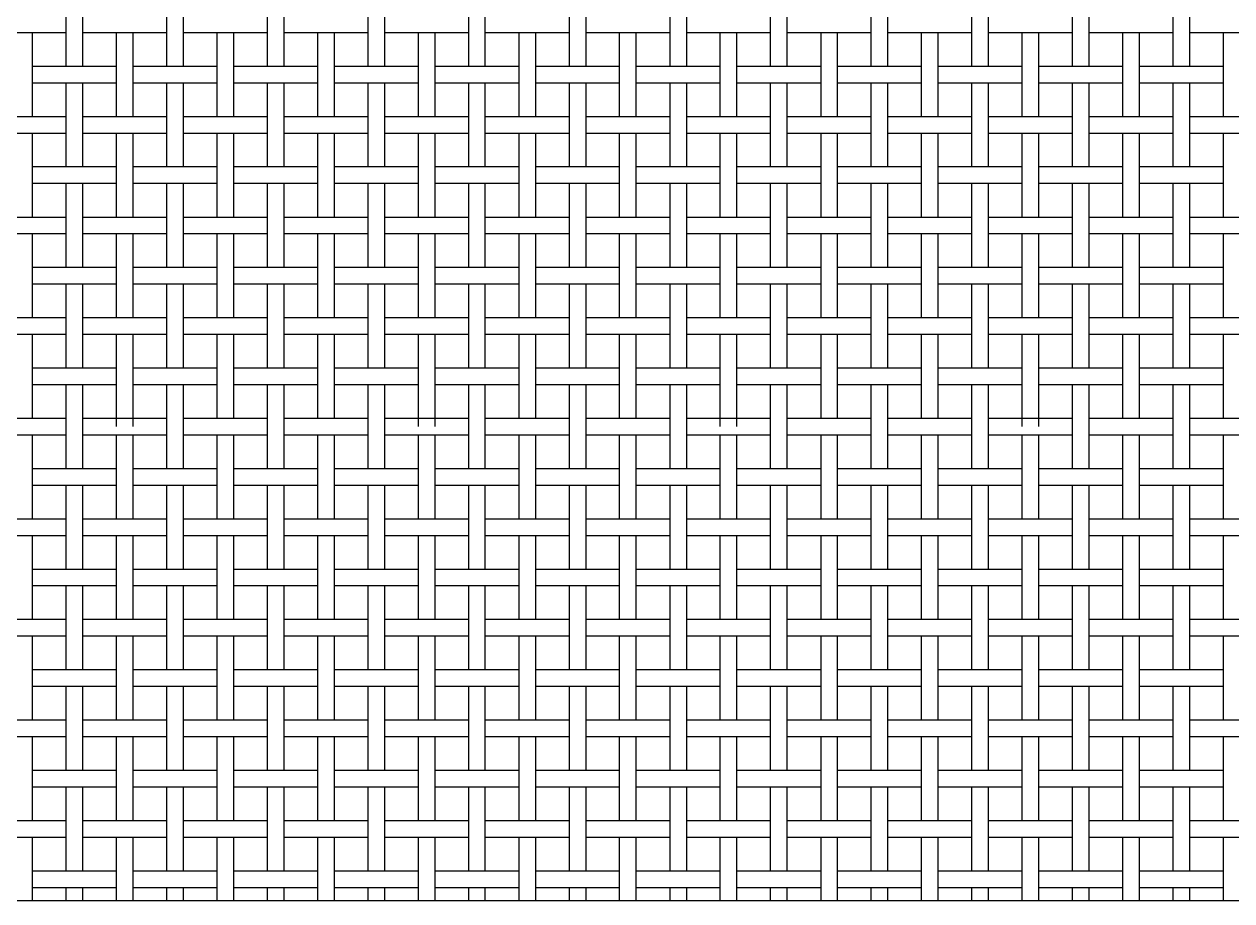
# Model space of a CAD drawing. Extents: x 1 to 102, y 0 to 65.
# Drawn here: x 45.9 to 56.06, y 25.16 to 32.54 of the extents above; entities that cross this region are included whole.
import ezdxf

# ---------------------------------------------------------------- set-up
doc = ezdxf.new("R2010")
doc.units = 0
doc.layers.get('0').update_dxf_attribs({"linetype": 'CONTINUOUS'})

msp = doc.modelspace()

# ---------------------------------------------------------------- linework, layer by layer
at = {"color": 7, "linetype": 'CONTINUOUS'}
for p, q in [((46.255, 32.189), (46.255, 32.896)), ((46.395, 32.189), (46.395, 32.896)), ((47.101, 32.189), (47.101, 32.896)), ((47.241, 32.189), (47.241, 32.896)), ((47.948, 32.189), (47.948, 32.896)), ((48.088, 32.189), (48.088, 32.896)), ((48.795, 32.189), (48.795, 32.896)), ((48.935, 32.189), (48.935, 32.896)), ((49.641, 32.189), (49.641, 32.896)), ((49.781, 32.189), (49.781, 32.896)), ((50.488, 32.189), (50.488, 32.896)), ((50.628, 32.189), (50.628, 32.896)), ((51.335, 32.189), (51.335, 32.896)), ((51.475, 32.189), (51.475, 32.896)), ((52.181, 32.189), (52.181, 32.896)), ((52.321, 32.189), (52.321, 32.896)), ((53.028, 32.189), (53.028, 32.896)), ((53.168, 32.189), (53.168, 32.896)), ((53.875, 32.189), (53.875, 32.896)), ((54.015, 32.189), (54.015, 32.896)), ((54.721, 32.189), (54.721, 32.896)), ((54.861, 32.189), (54.861, 32.896)), ((55.568, 32.189), (55.568, 32.896)), ((55.708, 32.189), (55.708, 32.896)), ((45.548, 32.473), (46.255, 32.473)), ((45.971, 31.766), (45.971, 32.473)), ((46.395, 32.473), (47.101, 32.473)), ((46.678, 31.766), (46.678, 32.473)), ((46.818, 31.766), (46.818, 32.473)), ((47.241, 32.473), (47.948, 32.473)), ((47.525, 31.766), (47.525, 32.473)), ((47.665, 31.766), (47.665, 32.473)), ((48.088, 32.473), (48.795, 32.473)), ((48.371, 31.766), (48.371, 32.473)), ((48.511, 31.766), (48.511, 32.473)), ((48.935, 32.473), (49.641, 32.473)), ((49.218, 31.766), (49.218, 32.473)), ((49.358, 31.766), (49.358, 32.473)), ((49.781, 32.473), (50.488, 32.473)), ((50.065, 31.766), (50.065, 32.473)), ((50.205, 31.766), (50.205, 32.473)), ((50.628, 32.473), (51.335, 32.473)), ((50.911, 31.766), (50.911, 32.473)), ((51.051, 31.766), (51.051, 32.473)), ((51.475, 32.473), (52.181, 32.473)), ((51.758, 31.766), (51.758, 32.473)), ((51.898, 31.766), (51.898, 32.473)), ((52.321, 32.473), (53.028, 32.473)), ((52.605, 31.766), (52.605, 32.473)), ((52.745, 31.766), (52.745, 32.473)), ((53.168, 32.473), (53.875, 32.473)), ((53.451, 31.766), (53.451, 32.473)), ((53.591, 31.766), (53.591, 32.473)), ((54.015, 32.473), (54.721, 32.473)), ((54.298, 31.766), (54.298, 32.473)), ((54.438, 31.766), (54.438, 32.473)), ((54.861, 32.473), (55.568, 32.473)), ((55.145, 31.766), (55.145, 32.473)), ((55.285, 31.766), (55.285, 32.473)), ((55.708, 32.473), (56.415, 32.473)), ((55.991, 31.766), (55.991, 32.473)), ((45.971, 32.189), (46.678, 32.189)), ((46.818, 32.189), (47.525, 32.189)), ((47.665, 32.189), (48.371, 32.189)), ((48.511, 32.189), (49.218, 32.189)), ((49.358, 32.189), (50.065, 32.189)), ((50.205, 32.189), (50.911, 32.189)), ((51.051, 32.189), (51.758, 32.189)), ((51.898, 32.189), (52.605, 32.189)), ((52.745, 32.189), (53.451, 32.189)), ((53.591, 32.189), (54.298, 32.189)), ((54.438, 32.189), (55.145, 32.189)), ((55.285, 32.189), (55.991, 32.189)), ((45.971, 32.049), (46.678, 32.049)), ((46.255, 31.343), (46.255, 32.049)), ((46.395, 31.343), (46.395, 32.049)), ((46.818, 32.049), (47.525, 32.049)), ((47.101, 31.343), (47.101, 32.049)), ((47.241, 31.343), (47.241, 32.049)), ((47.665, 32.049), (48.371, 32.049)), ((47.948, 31.343), (47.948, 32.049)), ((48.088, 31.343), (48.088, 32.049)), ((48.511, 32.049), (49.218, 32.049)), ((48.795, 31.343), (48.795, 32.049)), ((48.935, 31.343), (48.935, 32.049)), ((49.358, 32.049), (50.065, 32.049)), ((49.641, 31.343), (49.641, 32.049)), ((49.781, 31.343), (49.781, 32.049)), ((50.205, 32.049), (50.911, 32.049)), ((50.488, 31.343), (50.488, 32.049)), ((50.628, 31.343), (50.628, 32.049)), ((51.051, 32.049), (51.758, 32.049)), ((51.335, 31.343), (51.335, 32.049)), ((51.475, 31.343), (51.475, 32.049)), ((51.898, 32.049), (52.605, 32.049)), ((52.181, 31.343), (52.181, 32.049)), ((52.321, 31.343), (52.321, 32.049)), ((52.745, 32.049), (53.451, 32.049)), ((53.028, 31.343), (53.028, 32.049)), ((53.168, 31.343), (53.168, 32.049)), ((53.591, 32.049), (54.298, 32.049)), ((53.875, 31.343), (53.875, 32.049)), ((54.015, 31.343), (54.015, 32.049)), ((54.438, 32.049), (55.145, 32.049)), ((54.721, 31.343), (54.721, 32.049)), ((54.861, 31.343), (54.861, 32.049)), ((55.285, 32.049), (55.991, 32.049)), ((55.568, 31.343), (55.568, 32.049)), ((55.708, 31.343), (55.708, 32.049)), ((45.548, 31.766), (46.255, 31.766)), ((46.395, 31.766), (47.101, 31.766)), ((47.241, 31.766), (47.948, 31.766)), ((48.088, 31.766), (48.795, 31.766)), ((48.935, 31.766), (49.641, 31.766)), ((49.781, 31.766), (50.488, 31.766)), ((50.628, 31.766), (51.335, 31.766)), ((51.475, 31.766), (52.181, 31.766)), ((52.321, 31.766), (53.028, 31.766)), ((53.168, 31.766), (53.875, 31.766)), ((54.015, 31.766), (54.721, 31.766)), ((54.861, 31.766), (55.568, 31.766)), ((55.708, 31.766), (56.415, 31.766)), ((45.548, 31.626), (46.255, 31.626)), ((45.971, 30.919), (45.971, 31.626)), ((46.395, 31.626), (47.101, 31.626)), ((46.678, 30.919), (46.678, 31.626)), ((46.818, 30.919), (46.818, 31.626)), ((47.241, 31.626), (47.948, 31.626)), ((47.525, 30.919), (47.525, 31.626)), ((47.665, 30.919), (47.665, 31.626)), ((48.088, 31.626), (48.795, 31.626)), ((48.371, 30.919), (48.371, 31.626)), ((48.511, 30.919), (48.511, 31.626)), ((48.935, 31.626), (49.641, 31.626)), ((49.218, 30.919), (49.218, 31.626)), ((49.358, 30.919), (49.358, 31.626)), ((49.781, 31.626), (50.488, 31.626)), ((50.065, 30.919), (50.065, 31.626)), ((50.205, 30.919), (50.205, 31.626)), ((50.628, 31.626), (51.335, 31.626)), ((50.911, 30.919), (50.911, 31.626)), ((51.051, 30.919), (51.051, 31.626)), ((51.475, 31.626), (52.181, 31.626)), ((51.758, 30.919), (51.758, 31.626)), ((51.898, 30.919), (51.898, 31.626)), ((52.321, 31.626), (53.028, 31.626)), ((52.605, 30.919), (52.605, 31.626)), ((52.745, 30.919), (52.745, 31.626)), ((53.168, 31.626), (53.875, 31.626)), ((53.451, 30.919), (53.451, 31.626)), ((53.591, 30.919), (53.591, 31.626)), ((54.015, 31.626), (54.721, 31.626)), ((54.298, 30.919), (54.298, 31.626)), ((54.438, 30.919), (54.438, 31.626)), ((54.861, 31.626), (55.568, 31.626)), ((55.145, 30.919), (55.145, 31.626)), ((55.285, 30.919), (55.285, 31.626)), ((55.708, 31.626), (56.415, 31.626)), ((55.991, 30.919), (55.991, 31.626)), ((45.971, 31.343), (46.678, 31.343)), ((46.818, 31.343), (47.525, 31.343)), ((47.665, 31.343), (48.371, 31.343)), ((48.511, 31.343), (49.218, 31.343)), ((49.358, 31.343), (50.065, 31.343)), ((50.205, 31.343), (50.911, 31.343)), ((51.051, 31.343), (51.758, 31.343)), ((51.898, 31.343), (52.605, 31.343)), ((52.745, 31.343), (53.451, 31.343)), ((53.591, 31.343), (54.298, 31.343)), ((54.438, 31.343), (55.145, 31.343)), ((55.285, 31.343), (55.991, 31.343)), ((45.971, 31.203), (46.678, 31.203)), ((46.255, 30.496), (46.255, 31.203)), ((46.395, 30.496), (46.395, 31.203)), ((46.818, 31.203), (47.525, 31.203)), ((47.101, 30.496), (47.101, 31.203)), ((47.241, 30.496), (47.241, 31.203)), ((47.665, 31.203), (48.371, 31.203)), ((47.948, 30.496), (47.948, 31.203)), ((48.088, 30.496), (48.088, 31.203)), ((48.511, 31.203), (49.218, 31.203)), ((48.795, 30.496), (48.795, 31.203)), ((48.935, 30.496), (48.935, 31.203)), ((49.358, 31.203), (50.065, 31.203)), ((49.641, 30.496), (49.641, 31.203)), ((49.781, 30.496), (49.781, 31.203)), ((50.205, 31.203), (50.911, 31.203)), ((50.488, 30.496), (50.488, 31.203)), ((50.628, 30.496), (50.628, 31.203)), ((51.051, 31.203), (51.758, 31.203)), ((51.335, 30.496), (51.335, 31.203)), ((51.475, 30.496), (51.475, 31.203)), ((51.898, 31.203), (52.605, 31.203)), ((52.181, 30.496), (52.181, 31.203)), ((52.321, 30.496), (52.321, 31.203)), ((52.745, 31.203), (53.451, 31.203)), ((53.028, 30.496), (53.028, 31.203)), ((53.168, 30.496), (53.168, 31.203)), ((53.591, 31.203), (54.298, 31.203)), ((53.875, 30.496), (53.875, 31.203)), ((54.015, 30.496), (54.015, 31.203)), ((54.438, 31.203), (55.145, 31.203)), ((54.721, 30.496), (54.721, 31.203)), ((54.861, 30.496), (54.861, 31.203)), ((55.285, 31.203), (55.991, 31.203)), ((55.568, 30.496), (55.568, 31.203)), ((55.708, 30.496), (55.708, 31.203)), ((45.548, 30.919), (46.255, 30.919)), ((46.395, 30.919), (47.101, 30.919)), ((47.241, 30.919), (47.948, 30.919)), ((48.088, 30.919), (48.795, 30.919)), ((48.935, 30.919), (49.641, 30.919)), ((49.781, 30.919), (50.488, 30.919)), ((50.628, 30.919), (51.335, 30.919)), ((51.475, 30.919), (52.181, 30.919)), ((52.321, 30.919), (53.028, 30.919)), ((53.168, 30.919), (53.875, 30.919)), ((54.015, 30.919), (54.721, 30.919)), ((54.861, 30.919), (55.568, 30.919)), ((55.708, 30.919), (56.415, 30.919)), ((45.548, 30.779), (46.255, 30.779)), ((45.971, 30.073), (45.971, 30.779)), ((46.395, 30.779), (47.101, 30.779)), ((46.678, 30.073), (46.678, 30.779)), ((46.818, 30.073), (46.818, 30.779)), ((47.241, 30.779), (47.948, 30.779)), ((47.525, 30.073), (47.525, 30.779)), ((47.665, 30.073), (47.665, 30.779)), ((48.088, 30.779), (48.795, 30.779)), ((48.371, 30.073), (48.371, 30.779)), ((48.511, 30.073), (48.511, 30.779)), ((48.935, 30.779), (49.641, 30.779)), ((49.218, 30.073), (49.218, 30.779)), ((49.358, 30.073), (49.358, 30.779)), ((49.781, 30.779), (50.488, 30.779)), ((50.065, 30.073), (50.065, 30.779)), ((50.205, 30.073), (50.205, 30.779)), ((50.628, 30.779), (51.335, 30.779)), ((50.911, 30.073), (50.911, 30.779)), ((51.051, 30.073), (51.051, 30.779)), ((51.475, 30.779), (52.181, 30.779)), ((51.758, 30.073), (51.758, 30.779)), ((51.898, 30.073), (51.898, 30.779)), ((52.321, 30.779), (53.028, 30.779)), ((52.605, 30.073), (52.605, 30.779)), ((52.745, 30.073), (52.745, 30.779)), ((53.168, 30.779), (53.875, 30.779)), ((53.451, 30.073), (53.451, 30.779)), ((53.591, 30.073), (53.591, 30.779)), ((54.015, 30.779), (54.721, 30.779)), ((54.298, 30.073), (54.298, 30.779)), ((54.438, 30.073), (54.438, 30.779)), ((54.861, 30.779), (55.568, 30.779)), ((55.145, 30.073), (55.145, 30.779)), ((55.285, 30.073), (55.285, 30.779)), ((55.708, 30.779), (56.415, 30.779)), ((55.991, 30.073), (55.991, 30.779)), ((45.971, 30.496), (46.678, 30.496)), ((46.818, 30.496), (47.525, 30.496)), ((47.665, 30.496), (48.371, 30.496)), ((48.511, 30.496), (49.218, 30.496)), ((49.358, 30.496), (50.065, 30.496)), ((50.205, 30.496), (50.911, 30.496)), ((51.051, 30.496), (51.758, 30.496)), ((51.898, 30.496), (52.605, 30.496)), ((52.745, 30.496), (53.451, 30.496)), ((53.591, 30.496), (54.298, 30.496)), ((54.438, 30.496), (55.145, 30.496)), ((55.285, 30.496), (55.991, 30.496)), ((45.971, 30.356), (46.678, 30.356)), ((46.255, 29.649), (46.255, 30.356)), ((46.395, 29.649), (46.395, 30.356)), ((46.818, 30.356), (47.525, 30.356)), ((47.101, 29.649), (47.101, 30.356)), ((47.241, 29.649), (47.241, 30.356)), ((47.665, 30.356), (48.371, 30.356)), ((47.948, 29.649), (47.948, 30.356)), ((48.088, 29.649), (48.088, 30.356)), ((48.511, 30.356), (49.218, 30.356)), ((48.795, 29.649), (48.795, 30.356)), ((48.935, 29.649), (48.935, 30.356)), ((49.358, 30.356), (50.065, 30.356)), ((49.641, 29.649), (49.641, 30.356)), ((49.781, 29.649), (49.781, 30.356)), ((50.205, 30.356), (50.911, 30.356)), ((50.488, 29.649), (50.488, 30.356)), ((50.628, 29.649), (50.628, 30.356)), ((51.051, 30.356), (51.758, 30.356)), ((51.335, 29.649), (51.335, 30.356)), ((51.475, 29.649), (51.475, 30.356)), ((51.898, 30.356), (52.605, 30.356)), ((52.181, 29.649), (52.181, 30.356)), ((52.321, 29.649), (52.321, 30.356)), ((52.745, 30.356), (53.451, 30.356)), ((53.028, 29.649), (53.028, 30.356)), ((53.168, 29.649), (53.168, 30.356)), ((53.591, 30.356), (54.298, 30.356)), ((53.875, 29.649), (53.875, 30.356)), ((54.015, 29.649), (54.015, 30.356)), ((54.438, 30.356), (55.145, 30.356)), ((54.721, 29.649), (54.721, 30.356)), ((54.861, 29.649), (54.861, 30.356)), ((55.285, 30.356), (55.991, 30.356)), ((55.568, 29.649), (55.568, 30.356)), ((55.708, 29.649), (55.708, 30.356)), ((45.548, 30.073), (46.255, 30.073)), ((46.395, 30.073), (47.101, 30.073)), ((47.241, 30.073), (47.948, 30.073)), ((48.088, 30.073), (48.795, 30.073)), ((48.935, 30.073), (49.641, 30.073)), ((49.781, 30.073), (50.488, 30.073)), ((50.628, 30.073), (51.335, 30.073)), ((51.475, 30.073), (52.181, 30.073)), ((52.321, 30.073), (53.028, 30.073)), ((53.168, 30.073), (53.875, 30.073)), ((54.015, 30.073), (54.721, 30.073)), ((54.861, 30.073), (55.568, 30.073)), ((55.708, 30.073), (56.415, 30.073)), ((45.548, 29.933), (46.255, 29.933)), ((45.971, 29.226), (45.971, 29.933)), ((46.395, 29.933), (47.101, 29.933)), ((46.678, 29.156), (46.678, 29.933)), ((46.818, 29.156), (46.818, 29.933)), ((47.241, 29.933), (47.948, 29.933)), ((47.525, 29.226), (47.525, 29.933)), ((47.665, 29.226), (47.665, 29.933)), ((48.088, 29.933), (48.795, 29.933)), ((48.371, 29.226), (48.371, 29.933)), ((48.511, 29.226), (48.511, 29.933)), ((48.935, 29.933), (49.641, 29.933)), ((49.218, 29.156), (49.218, 29.933)), ((49.358, 29.156), (49.358, 29.933)), ((49.781, 29.933), (50.488, 29.933)), ((50.065, 29.226), (50.065, 29.933)), ((50.205, 29.226), (50.205, 29.933)), ((50.628, 29.933), (51.335, 29.933)), ((50.911, 29.226), (50.911, 29.933)), ((51.051, 29.226), (51.051, 29.933)), ((51.475, 29.933), (52.181, 29.933)), ((51.758, 29.156), (51.758, 29.933)), ((51.898, 29.156), (51.898, 29.933)), ((52.321, 29.933), (53.028, 29.933)), ((52.605, 29.226), (52.605, 29.933)), ((52.745, 29.226), (52.745, 29.933)), ((53.168, 29.933), (53.875, 29.933)), ((53.451, 29.226), (53.451, 29.933)), ((53.591, 29.226), (53.591, 29.933)), ((54.015, 29.933), (54.721, 29.933)), ((54.298, 29.156), (54.298, 29.933)), ((54.438, 29.156), (54.438, 29.933)), ((54.861, 29.933), (55.568, 29.933)), ((55.145, 29.226), (55.145, 29.933)), ((55.285, 29.226), (55.285, 29.933)), ((55.708, 29.933), (56.415, 29.933)), ((55.991, 29.226), (55.991, 29.933)), ((45.971, 29.649), (46.678, 29.649)), ((46.818, 29.649), (47.525, 29.649)), ((47.665, 29.649), (48.371, 29.649)), ((48.511, 29.649), (49.218, 29.649)), ((49.358, 29.649), (50.065, 29.649)), ((50.205, 29.649), (50.911, 29.649)), ((51.051, 29.649), (51.758, 29.649)), ((51.898, 29.649), (52.605, 29.649)), ((52.745, 29.649), (53.451, 29.649)), ((53.591, 29.649), (54.298, 29.649)), ((54.438, 29.649), (55.145, 29.649)), ((55.285, 29.649), (55.991, 29.649)), ((45.971, 29.509), (46.678, 29.509)), ((46.255, 28.803), (46.255, 29.509)), ((46.395, 28.803), (46.395, 29.509)), ((46.818, 29.509), (47.525, 29.509)), ((47.101, 28.803), (47.101, 29.509)), ((47.241, 28.803), (47.241, 29.509)), ((47.665, 29.509), (48.371, 29.509)), ((47.948, 28.803), (47.948, 29.509)), ((48.088, 28.803), (48.088, 29.509)), ((48.511, 29.509), (49.218, 29.509)), ((48.795, 28.803), (48.795, 29.509)), ((48.935, 28.803), (48.935, 29.509)), ((49.358, 29.509), (50.065, 29.509)), ((49.641, 28.803), (49.641, 29.509)), ((49.781, 28.803), (49.781, 29.509)), ((50.205, 29.509), (50.911, 29.509)), ((50.488, 28.803), (50.488, 29.509)), ((50.628, 28.803), (50.628, 29.509)), ((51.051, 29.509), (51.758, 29.509)), ((51.335, 28.803), (51.335, 29.509)), ((51.475, 28.803), (51.475, 29.509)), ((51.898, 29.509), (52.605, 29.509)), ((52.181, 28.803), (52.181, 29.509)), ((52.321, 28.803), (52.321, 29.509)), ((52.745, 29.509), (53.451, 29.509)), ((53.028, 28.803), (53.028, 29.509)), ((53.168, 28.803), (53.168, 29.509)), ((53.591, 29.509), (54.298, 29.509)), ((53.875, 28.803), (53.875, 29.509)), ((54.015, 28.803), (54.015, 29.509)), ((54.438, 29.509), (55.145, 29.509)), ((54.721, 28.803), (54.721, 29.509)), ((54.861, 28.803), (54.861, 29.509)), ((55.285, 29.509), (55.991, 29.509)), ((55.568, 28.803), (55.568, 29.509)), ((55.708, 28.803), (55.708, 29.509)), ((45.548, 29.226), (46.255, 29.226)), ((46.395, 29.226), (47.101, 29.226)), ((47.241, 29.226), (47.948, 29.226)), ((48.088, 29.226), (48.795, 29.226)), ((48.935, 29.226), (49.641, 29.226)), ((49.781, 29.226), (50.488, 29.226)), ((50.628, 29.226), (51.335, 29.226)), ((51.475, 29.226), (52.181, 29.226)), ((52.321, 29.226), (53.028, 29.226)), ((53.168, 29.226), (53.875, 29.226)), ((54.015, 29.226), (54.721, 29.226)), ((54.861, 29.226), (55.568, 29.226)), ((55.708, 29.226), (56.415, 29.226)), ((45.548, 29.086), (46.255, 29.086)), ((45.971, 28.379), (45.971, 29.086)), ((46.395, 29.086), (47.101, 29.086)), ((46.678, 28.379), (46.678, 29.086)), ((46.818, 28.379), (46.818, 29.086)), ((47.241, 29.086), (47.948, 29.086)), ((47.525, 28.379), (47.525, 29.086)), ((47.665, 28.379), (47.665, 29.086)), ((48.088, 29.086), (48.795, 29.086)), ((48.371, 28.379), (48.371, 29.086)), ((48.511, 28.379), (48.511, 29.086)), ((48.935, 29.086), (49.641, 29.086)), ((49.218, 28.379), (49.218, 29.086)), ((49.358, 28.379), (49.358, 29.086)), ((49.781, 29.086), (50.488, 29.086)), ((50.065, 28.379), (50.065, 29.086)), ((50.205, 28.379), (50.205, 29.086)), ((50.628, 29.086), (51.335, 29.086)), ((50.911, 28.379), (50.911, 29.086)), ((51.051, 28.379), (51.051, 29.086)), ((51.475, 29.086), (52.181, 29.086)), ((51.758, 28.379), (51.758, 29.086)), ((51.898, 28.379), (51.898, 29.086)), ((52.321, 29.086), (53.028, 29.086)), ((52.605, 28.379), (52.605, 29.086)), ((52.745, 28.379), (52.745, 29.086)), ((53.168, 29.086), (53.875, 29.086)), ((53.451, 28.379), (53.451, 29.086)), ((53.591, 28.379), (53.591, 29.086)), ((54.015, 29.086), (54.721, 29.086)), ((54.298, 28.379), (54.298, 29.086)), ((54.438, 28.379), (54.438, 29.086)), ((54.861, 29.086), (55.568, 29.086)), ((55.145, 28.379), (55.145, 29.086)), ((55.285, 28.379), (55.285, 29.086)), ((55.708, 29.086), (56.415, 29.086)), ((55.991, 28.379), (55.991, 29.086)), ((45.971, 28.803), (46.678, 28.803)), ((46.818, 28.803), (47.525, 28.803)), ((47.665, 28.803), (48.371, 28.803)), ((48.511, 28.803), (49.218, 28.803)), ((49.358, 28.803), (50.065, 28.803)), ((50.205, 28.803), (50.911, 28.803)), ((51.051, 28.803), (51.758, 28.803)), ((51.898, 28.803), (52.605, 28.803)), ((52.745, 28.803), (53.451, 28.803)), ((53.591, 28.803), (54.298, 28.803)), ((54.438, 28.803), (55.145, 28.803)), ((55.285, 28.803), (55.991, 28.803)), ((45.971, 28.663), (46.678, 28.663)), ((46.255, 27.956), (46.255, 28.663)), ((46.395, 27.956), (46.395, 28.663)), ((46.818, 28.663), (47.525, 28.663)), ((47.101, 27.956), (47.101, 28.663)), ((47.241, 27.956), (47.241, 28.663)), ((47.665, 28.663), (48.371, 28.663)), ((47.948, 27.956), (47.948, 28.663)), ((48.088, 27.956), (48.088, 28.663)), ((48.511, 28.663), (49.218, 28.663)), ((48.795, 27.956), (48.795, 28.663)), ((48.935, 27.956), (48.935, 28.663)), ((49.358, 28.663), (50.065, 28.663)), ((49.641, 27.956), (49.641, 28.663)), ((49.781, 27.956), (49.781, 28.663)), ((50.205, 28.663), (50.911, 28.663)), ((50.488, 27.956), (50.488, 28.663)), ((50.628, 27.956), (50.628, 28.663)), ((51.051, 28.663), (51.758, 28.663)), ((51.335, 27.956), (51.335, 28.663)), ((51.475, 27.956), (51.475, 28.663)), ((51.898, 28.663), (52.605, 28.663)), ((52.181, 27.956), (52.181, 28.663)), ((52.321, 27.956), (52.321, 28.663)), ((52.745, 28.663), (53.451, 28.663)), ((53.028, 27.956), (53.028, 28.663)), ((53.168, 27.956), (53.168, 28.663)), ((53.591, 28.663), (54.298, 28.663)), ((53.875, 27.956), (53.875, 28.663)), ((54.015, 27.956), (54.015, 28.663)), ((54.438, 28.663), (55.145, 28.663)), ((54.721, 27.956), (54.721, 28.663)), ((54.861, 27.956), (54.861, 28.663)), ((55.285, 28.663), (55.991, 28.663)), ((55.568, 27.956), (55.568, 28.663)), ((55.708, 27.956), (55.708, 28.663)), ((45.548, 28.379), (46.255, 28.379)), ((46.395, 28.379), (47.101, 28.379)), ((47.241, 28.379), (47.948, 28.379)), ((48.088, 28.379), (48.795, 28.379)), ((48.935, 28.379), (49.641, 28.379)), ((49.781, 28.379), (50.488, 28.379)), ((50.628, 28.379), (51.335, 28.379)), ((51.475, 28.379), (52.181, 28.379)), ((52.321, 28.379), (53.028, 28.379)), ((53.168, 28.379), (53.875, 28.379)), ((54.015, 28.379), (54.721, 28.379)), ((54.861, 28.379), (55.568, 28.379)), ((55.708, 28.379), (56.415, 28.379)), ((45.548, 28.239), (46.255, 28.239)), ((45.971, 27.533), (45.971, 28.239)), ((46.395, 28.239), (47.101, 28.239)), ((46.678, 27.533), (46.678, 28.239)), ((46.818, 27.533), (46.818, 28.239)), ((47.241, 28.239), (47.948, 28.239)), ((47.525, 27.533), (47.525, 28.239)), ((47.665, 27.533), (47.665, 28.239)), ((48.088, 28.239), (48.795, 28.239)), ((48.371, 27.533), (48.371, 28.239)), ((48.511, 27.533), (48.511, 28.239)), ((48.935, 28.239), (49.641, 28.239)), ((49.218, 27.533), (49.218, 28.239)), ((49.358, 27.533), (49.358, 28.239)), ((49.781, 28.239), (50.488, 28.239)), ((50.065, 27.533), (50.065, 28.239)), ((50.205, 27.533), (50.205, 28.239)), ((50.628, 28.239), (51.335, 28.239)), ((50.911, 27.533), (50.911, 28.239)), ((51.051, 27.533), (51.051, 28.239)), ((51.475, 28.239), (52.181, 28.239)), ((51.758, 27.533), (51.758, 28.239)), ((51.898, 27.533), (51.898, 28.239)), ((52.321, 28.239), (53.028, 28.239)), ((52.605, 27.533), (52.605, 28.239)), ((52.745, 27.533), (52.745, 28.239)), ((53.168, 28.239), (53.875, 28.239)), ((53.451, 27.533), (53.451, 28.239)), ((53.591, 27.533), (53.591, 28.239)), ((54.015, 28.239), (54.721, 28.239)), ((54.298, 27.533), (54.298, 28.239)), ((54.438, 27.533), (54.438, 28.239)), ((54.861, 28.239), (55.568, 28.239)), ((55.145, 27.533), (55.145, 28.239)), ((55.285, 27.533), (55.285, 28.239)), ((55.708, 28.239), (56.415, 28.239)), ((55.991, 27.533), (55.991, 28.239)), ((45.971, 27.956), (46.678, 27.956)), ((46.818, 27.956), (47.525, 27.956)), ((47.665, 27.956), (48.371, 27.956)), ((48.511, 27.956), (49.218, 27.956)), ((49.358, 27.956), (50.065, 27.956)), ((50.205, 27.956), (50.911, 27.956)), ((51.051, 27.956), (51.758, 27.956)), ((51.898, 27.956), (52.605, 27.956)), ((52.745, 27.956), (53.451, 27.956)), ((53.591, 27.956), (54.298, 27.956)), ((54.438, 27.956), (55.145, 27.956)), ((55.285, 27.956), (55.991, 27.956)), ((45.971, 27.816), (46.678, 27.816)), ((46.255, 27.109), (46.255, 27.816)), ((46.395, 27.109), (46.395, 27.816)), ((46.818, 27.816), (47.525, 27.816)), ((47.101, 27.109), (47.101, 27.816)), ((47.241, 27.109), (47.241, 27.816)), ((47.665, 27.816), (48.371, 27.816)), ((47.948, 27.109), (47.948, 27.816)), ((48.088, 27.109), (48.088, 27.816)), ((48.511, 27.816), (49.218, 27.816)), ((48.795, 27.109), (48.795, 27.816)), ((48.935, 27.109), (48.935, 27.816)), ((49.358, 27.816), (50.065, 27.816)), ((49.641, 27.109), (49.641, 27.816)), ((49.781, 27.109), (49.781, 27.816)), ((50.205, 27.816), (50.911, 27.816)), ((50.488, 27.109), (50.488, 27.816)), ((50.628, 27.109), (50.628, 27.816)), ((51.051, 27.816), (51.758, 27.816)), ((51.335, 27.109), (51.335, 27.816)), ((51.475, 27.109), (51.475, 27.816)), ((51.898, 27.816), (52.605, 27.816)), ((52.181, 27.109), (52.181, 27.816)), ((52.321, 27.109), (52.321, 27.816)), ((52.745, 27.816), (53.451, 27.816)), ((53.028, 27.109), (53.028, 27.816)), ((53.168, 27.109), (53.168, 27.816)), ((53.591, 27.816), (54.298, 27.816)), ((53.875, 27.109), (53.875, 27.816)), ((54.015, 27.109), (54.015, 27.816)), ((54.438, 27.816), (55.145, 27.816)), ((54.721, 27.109), (54.721, 27.816)), ((54.861, 27.109), (54.861, 27.816)), ((55.285, 27.816), (55.991, 27.816)), ((55.568, 27.109), (55.568, 27.816)), ((55.708, 27.109), (55.708, 27.816)), ((45.548, 27.533), (46.255, 27.533)), ((46.395, 27.533), (47.101, 27.533)), ((47.241, 27.533), (47.948, 27.533)), ((48.088, 27.533), (48.795, 27.533)), ((48.935, 27.533), (49.641, 27.533)), ((49.781, 27.533), (50.488, 27.533)), ((50.628, 27.533), (51.335, 27.533)), ((51.475, 27.533), (52.181, 27.533)), ((52.321, 27.533), (53.028, 27.533)), ((53.168, 27.533), (53.875, 27.533)), ((54.015, 27.533), (54.721, 27.533)), ((54.861, 27.533), (55.568, 27.533)), ((55.708, 27.533), (56.415, 27.533)), ((45.548, 27.393), (46.255, 27.393)), ((45.971, 26.686), (45.971, 27.393)), ((46.395, 27.393), (47.101, 27.393)), ((46.678, 26.686), (46.678, 27.393)), ((46.818, 26.686), (46.818, 27.393)), ((47.241, 27.393), (47.948, 27.393)), ((47.525, 26.686), (47.525, 27.393)), ((47.665, 26.686), (47.665, 27.393)), ((48.088, 27.393), (48.795, 27.393)), ((48.371, 26.686), (48.371, 27.393)), ((48.511, 26.686), (48.511, 27.393)), ((48.935, 27.393), (49.641, 27.393)), ((49.218, 26.686), (49.218, 27.393)), ((49.358, 26.686), (49.358, 27.393)), ((49.781, 27.393), (50.488, 27.393)), ((50.065, 26.686), (50.065, 27.393)), ((50.205, 26.686), (50.205, 27.393)), ((50.628, 27.393), (51.335, 27.393)), ((50.911, 26.686), (50.911, 27.393)), ((51.051, 26.686), (51.051, 27.393)), ((51.475, 27.393), (52.181, 27.393)), ((51.758, 26.686), (51.758, 27.393)), ((51.898, 26.686), (51.898, 27.393)), ((52.321, 27.393), (53.028, 27.393)), ((52.605, 26.686), (52.605, 27.393)), ((52.745, 26.686), (52.745, 27.393)), ((53.168, 27.393), (53.875, 27.393)), ((53.451, 26.686), (53.451, 27.393)), ((53.591, 26.686), (53.591, 27.393)), ((54.015, 27.393), (54.721, 27.393)), ((54.298, 26.686), (54.298, 27.393)), ((54.438, 26.686), (54.438, 27.393)), ((54.861, 27.393), (55.568, 27.393)), ((55.145, 26.686), (55.145, 27.393)), ((55.285, 26.686), (55.285, 27.393)), ((55.708, 27.393), (56.415, 27.393)), ((55.991, 26.686), (55.991, 27.393)), ((45.971, 27.109), (46.678, 27.109)), ((46.818, 27.109), (47.525, 27.109)), ((47.665, 27.109), (48.371, 27.109)), ((48.511, 27.109), (49.218, 27.109)), ((49.358, 27.109), (50.065, 27.109)), ((50.205, 27.109), (50.911, 27.109)), ((51.051, 27.109), (51.758, 27.109)), ((51.898, 27.109), (52.605, 27.109)), ((52.745, 27.109), (53.451, 27.109)), ((53.591, 27.109), (54.298, 27.109)), ((54.438, 27.109), (55.145, 27.109)), ((55.285, 27.109), (55.991, 27.109)), ((45.971, 26.969), (46.678, 26.969)), ((46.255, 26.263), (46.255, 26.969)), ((46.395, 26.263), (46.395, 26.969)), ((46.818, 26.969), (47.525, 26.969)), ((47.101, 26.263), (47.101, 26.969)), ((47.241, 26.263), (47.241, 26.969)), ((47.665, 26.969), (48.371, 26.969)), ((47.948, 26.263), (47.948, 26.969)), ((48.088, 26.263), (48.088, 26.969)), ((48.511, 26.969), (49.218, 26.969)), ((48.795, 26.263), (48.795, 26.969)), ((48.935, 26.263), (48.935, 26.969)), ((49.358, 26.969), (50.065, 26.969)), ((49.641, 26.263), (49.641, 26.969)), ((49.781, 26.263), (49.781, 26.969)), ((50.205, 26.969), (50.911, 26.969)), ((50.488, 26.263), (50.488, 26.969)), ((50.628, 26.263), (50.628, 26.969)), ((51.051, 26.969), (51.758, 26.969)), ((51.335, 26.263), (51.335, 26.969)), ((51.475, 26.263), (51.475, 26.969)), ((51.898, 26.969), (52.605, 26.969)), ((52.181, 26.263), (52.181, 26.969)), ((52.321, 26.263), (52.321, 26.969)), ((52.745, 26.969), (53.451, 26.969)), ((53.028, 26.263), (53.028, 26.969)), ((53.168, 26.263), (53.168, 26.969)), ((53.591, 26.969), (54.298, 26.969)), ((53.875, 26.263), (53.875, 26.969)), ((54.015, 26.263), (54.015, 26.969)), ((54.438, 26.969), (55.145, 26.969)), ((54.721, 26.263), (54.721, 26.969)), ((54.861, 26.263), (54.861, 26.969)), ((55.285, 26.969), (55.991, 26.969)), ((55.568, 26.263), (55.568, 26.969)), ((55.708, 26.263), (55.708, 26.969)), ((45.548, 26.686), (46.255, 26.686)), ((46.395, 26.686), (47.101, 26.686)), ((47.241, 26.686), (47.948, 26.686)), ((48.088, 26.686), (48.795, 26.686)), ((48.935, 26.686), (49.641, 26.686)), ((49.781, 26.686), (50.488, 26.686)), ((50.628, 26.686), (51.335, 26.686)), ((51.475, 26.686), (52.181, 26.686)), ((52.321, 26.686), (53.028, 26.686)), ((53.168, 26.686), (53.875, 26.686)), ((54.015, 26.686), (54.721, 26.686)), ((54.861, 26.686), (55.568, 26.686)), ((55.708, 26.686), (56.415, 26.686)), ((45.548, 26.546), (46.255, 26.546)), ((45.971, 25.839), (45.971, 26.546)), ((46.395, 26.546), (47.101, 26.546)), ((46.678, 25.839), (46.678, 26.546)), ((46.818, 25.839), (46.818, 26.546)), ((47.241, 26.546), (47.948, 26.546)), ((47.525, 25.839), (47.525, 26.546)), ((47.665, 25.839), (47.665, 26.546)), ((48.088, 26.546), (48.795, 26.546)), ((48.371, 25.839), (48.371, 26.546)), ((48.511, 25.839), (48.511, 26.546)), ((48.935, 26.546), (49.641, 26.546)), ((49.218, 25.839), (49.218, 26.546)), ((49.358, 25.839), (49.358, 26.546)), ((49.781, 26.546), (50.488, 26.546)), ((50.065, 25.839), (50.065, 26.546)), ((50.205, 25.839), (50.205, 26.546)), ((50.628, 26.546), (51.335, 26.546)), ((50.911, 25.839), (50.911, 26.546)), ((51.051, 25.839), (51.051, 26.546)), ((51.475, 26.546), (52.181, 26.546)), ((51.758, 25.839), (51.758, 26.546)), ((51.898, 25.839), (51.898, 26.546)), ((52.321, 26.546), (53.028, 26.546)), ((52.605, 25.839), (52.605, 26.546)), ((52.745, 25.839), (52.745, 26.546)), ((53.168, 26.546), (53.875, 26.546)), ((53.451, 25.839), (53.451, 26.546)), ((53.591, 25.839), (53.591, 26.546)), ((54.015, 26.546), (54.721, 26.546)), ((54.298, 25.839), (54.298, 26.546)), ((54.438, 25.839), (54.438, 26.546)), ((54.861, 26.546), (55.568, 26.546)), ((55.145, 25.839), (55.145, 26.546)), ((55.285, 25.839), (55.285, 26.546)), ((55.708, 26.546), (56.415, 26.546)), ((55.991, 25.839), (55.991, 26.546)), ((45.971, 26.263), (46.678, 26.263)), ((46.818, 26.263), (47.525, 26.263)), ((47.665, 26.263), (48.371, 26.263)), ((48.511, 26.263), (49.218, 26.263)), ((49.358, 26.263), (50.065, 26.263)), ((50.205, 26.263), (50.911, 26.263)), ((51.051, 26.263), (51.758, 26.263)), ((51.898, 26.263), (52.605, 26.263)), ((52.745, 26.263), (53.451, 26.263)), ((53.591, 26.263), (54.298, 26.263)), ((54.438, 26.263), (55.145, 26.263)), ((55.285, 26.263), (55.991, 26.263)), ((45.971, 26.123), (46.678, 26.123)), ((46.255, 25.416), (46.255, 26.123)), ((46.395, 25.416), (46.395, 26.123)), ((46.818, 26.123), (47.525, 26.123)), ((47.101, 25.416), (47.101, 26.123)), ((47.241, 25.416), (47.241, 26.123)), ((47.665, 26.123), (48.371, 26.123)), ((47.948, 25.416), (47.948, 26.123)), ((48.088, 25.416), (48.088, 26.123)), ((48.511, 26.123), (49.218, 26.123)), ((48.795, 25.416), (48.795, 26.123)), ((48.935, 25.416), (48.935, 26.123)), ((49.358, 26.123), (50.065, 26.123)), ((49.641, 25.416), (49.641, 26.123)), ((49.781, 25.416), (49.781, 26.123)), ((50.205, 26.123), (50.911, 26.123)), ((50.488, 25.416), (50.488, 26.123)), ((50.628, 25.416), (50.628, 26.123)), ((51.051, 26.123), (51.758, 26.123)), ((51.335, 25.416), (51.335, 26.123)), ((51.475, 25.416), (51.475, 26.123)), ((51.898, 26.123), (52.605, 26.123)), ((52.181, 25.416), (52.181, 26.123)), ((52.321, 25.416), (52.321, 26.123)), ((52.745, 26.123), (53.451, 26.123)), ((53.028, 25.416), (53.028, 26.123)), ((53.168, 25.416), (53.168, 26.123)), ((53.591, 26.123), (54.298, 26.123)), ((53.875, 25.416), (53.875, 26.123)), ((54.015, 25.416), (54.015, 26.123)), ((54.438, 26.123), (55.145, 26.123)), ((54.721, 25.416), (54.721, 26.123)), ((54.861, 25.416), (54.861, 26.123)), ((55.285, 26.123), (55.991, 26.123)), ((55.568, 25.416), (55.568, 26.123)), ((55.708, 25.416), (55.708, 26.123)), ((45.548, 25.839), (46.255, 25.839)), ((46.395, 25.839), (47.101, 25.839)), ((47.241, 25.839), (47.948, 25.839)), ((48.088, 25.839), (48.795, 25.839)), ((48.935, 25.839), (49.641, 25.839)), ((49.781, 25.839), (50.488, 25.839)), ((50.628, 25.839), (51.335, 25.839)), ((51.475, 25.839), (52.181, 25.839)), ((52.321, 25.839), (53.028, 25.839)), ((53.168, 25.839), (53.875, 25.839)), ((54.015, 25.839), (54.721, 25.839)), ((54.861, 25.839), (55.568, 25.839)), ((55.708, 25.839), (56.415, 25.839)), ((45.548, 25.699), (46.255, 25.699)), ((45.971, 25.163), (45.971, 25.699)), ((46.395, 25.699), (47.101, 25.699)), ((46.678, 25.163), (46.678, 25.699)), ((46.818, 25.163), (46.818, 25.699)), ((47.241, 25.699), (47.948, 25.699)), ((47.525, 25.163), (47.525, 25.699)), ((47.665, 25.163), (47.665, 25.699)), ((48.088, 25.699), (48.795, 25.699)), ((48.371, 25.163), (48.371, 25.699)), ((48.511, 25.163), (48.511, 25.699)), ((48.935, 25.699), (49.641, 25.699)), ((49.218, 25.163), (49.218, 25.699)), ((49.358, 25.163), (49.358, 25.699)), ((49.781, 25.699), (50.488, 25.699)), ((50.065, 25.163), (50.065, 25.699)), ((50.205, 25.163), (50.205, 25.699)), ((50.628, 25.699), (51.335, 25.699)), ((50.911, 25.163), (50.911, 25.699)), ((51.051, 25.163), (51.051, 25.699)), ((51.475, 25.699), (52.181, 25.699)), ((51.758, 25.163), (51.758, 25.699)), ((51.898, 25.163), (51.898, 25.699)), ((52.321, 25.699), (53.028, 25.699)), ((52.605, 25.163), (52.605, 25.699)), ((52.745, 25.163), (52.745, 25.699)), ((53.168, 25.699), (53.875, 25.699)), ((53.451, 25.163), (53.451, 25.699)), ((53.591, 25.163), (53.591, 25.699)), ((54.015, 25.699), (54.721, 25.699)), ((54.298, 25.163), (54.298, 25.699)), ((54.438, 25.163), (54.438, 25.699)), ((54.861, 25.699), (55.568, 25.699)), ((55.145, 25.163), (55.145, 25.699)), ((55.285, 25.163), (55.285, 25.699)), ((55.708, 25.699), (56.415, 25.699)), ((55.991, 25.163), (55.991, 25.699)), ((45.971, 25.416), (46.678, 25.416)), ((46.818, 25.416), (47.525, 25.416)), ((47.665, 25.416), (48.371, 25.416)), ((48.511, 25.416), (49.218, 25.416)), ((49.358, 25.416), (50.065, 25.416)), ((50.205, 25.416), (50.911, 25.416)), ((51.051, 25.416), (51.758, 25.416)), ((51.898, 25.416), (52.605, 25.416)), ((52.745, 25.416), (53.451, 25.416)), ((53.591, 25.416), (54.298, 25.416)), ((54.438, 25.416), (55.145, 25.416)), ((55.285, 25.416), (55.991, 25.416)), ((45.971, 25.276), (46.678, 25.276)), ((46.255, 25.163), (46.255, 25.276)), ((46.395, 25.163), (46.395, 25.276)), ((46.818, 25.276), (47.525, 25.276)), ((47.101, 25.163), (47.101, 25.276)), ((47.241, 25.163), (47.241, 25.276)), ((47.665, 25.276), (48.371, 25.276)), ((47.948, 25.163), (47.948, 25.276)), ((48.088, 25.163), (48.088, 25.276)), ((48.511, 25.276), (49.218, 25.276)), ((48.795, 25.163), (48.795, 25.276)), ((48.935, 25.163), (48.935, 25.276)), ((49.358, 25.276), (50.065, 25.276)), ((49.641, 25.163), (49.641, 25.276)), ((49.781, 25.163), (49.781, 25.276)), ((50.205, 25.276), (50.911, 25.276)), ((50.488, 25.163), (50.488, 25.276)), ((50.628, 25.163), (50.628, 25.276)), ((51.051, 25.276), (51.758, 25.276)), ((51.335, 25.163), (51.335, 25.276)), ((51.475, 25.163), (51.475, 25.276)), ((51.898, 25.276), (52.605, 25.276)), ((52.181, 25.163), (52.181, 25.276)), ((52.321, 25.163), (52.321, 25.276)), ((52.745, 25.276), (53.451, 25.276)), ((53.028, 25.163), (53.028, 25.276)), ((53.168, 25.163), (53.168, 25.276)), ((53.591, 25.276), (54.298, 25.276)), ((53.875, 25.163), (53.875, 25.276)), ((54.015, 25.163), (54.015, 25.276)), ((54.438, 25.276), (55.145, 25.276)), ((54.721, 25.163), (54.721, 25.276)), ((54.861, 25.163), (54.861, 25.276)), ((55.285, 25.276), (55.991, 25.276)), ((55.568, 25.163), (55.568, 25.276)), ((55.708, 25.163), (55.708, 25.276)), ((65.558, 25.163), (35.558, 25.163))]:
    msp.add_line(p, q, dxfattribs=at)

doc.saveas('drawing.dxf')
